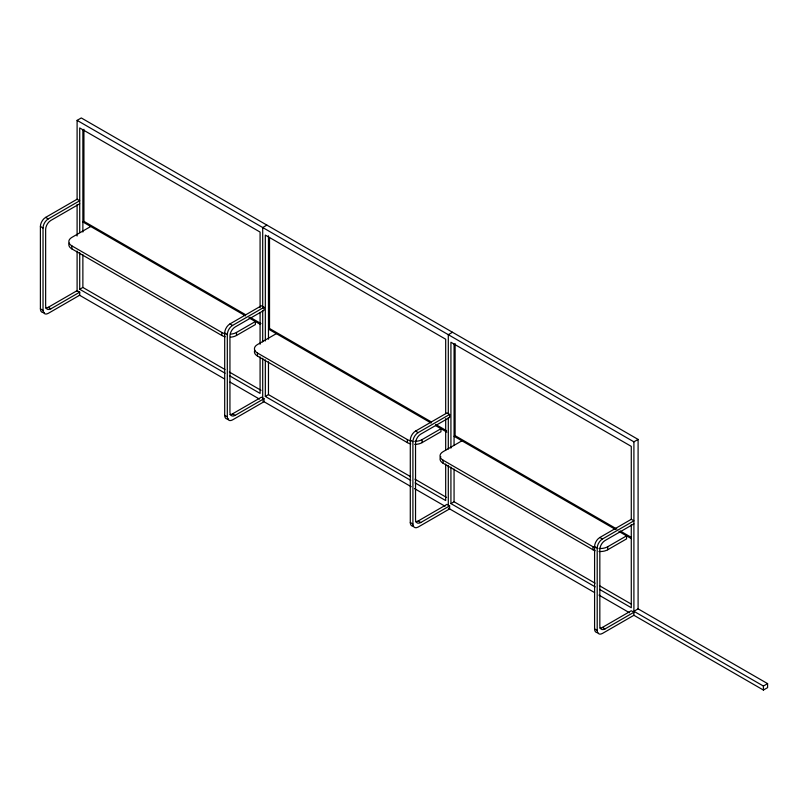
<?xml version="1.0" encoding="UTF-8"?>
<svg xmlns="http://www.w3.org/2000/svg" width="808" height="808" viewBox="0 0 808 808"><rect width="100%" height="100%" fill="white"/><g stroke="black" fill="none" stroke-linecap="round" stroke-linejoin="round"><path stroke-width="1.21" d="M77.103 199.556L77.103 120.372L81.295 117.948L638.098 439.421L638.098 609.091M44.288 312.413A7.413 4.282 -60 0 1 40.4 308.808L40.4 226.472A7.413 4.282 -60 0 1 45.642 217.392L77.103 199.233L79.719 200.748L48.268 218.907A7.413 4.282 -60 0 0 43.026 227.987L43.026 310.322A7.413 4.282 -60 0 0 48.268 313.353L79.719 295.193L79.719 292.163L77.103 290.648L48.238 307.313A7.373 4.262 -60 0 1 45.632 308.01M79.719 203.768L50.854 220.433A7.373 4.262 -60 0 0 45.642 229.472L45.642 305.818A7.373 4.262 -60 0 0 50.854 308.828L79.719 292.163M245.693 314.756L83.921 221.352L82.87 221.958L245.551 315.877M90.728 226.493L71.862 237.39A10.383 5.989 0 0 0 71.862 245.874L71.862 248.894L221.806 335.471A10.383 5.989 0 0 0 225.179 336.764M79.719 252.722L79.719 289.274L82.87 287.456L224.967 369.498M266.892 225.109L262.701 227.523L262.701 307.969M229.937 323.937L261.388 305.767L264.014 307.282L264.014 310.312L235.148 326.977A7.373 4.262 -60 0 0 229.937 336.007L229.937 412.353A7.373 4.262 -60 0 0 235.148 415.363L264.014 398.697L264.014 401.728L232.553 419.887A7.413 4.282 -60 0 1 227.311 416.867L224.695 415.352L224.695 333.017A7.413 4.282 -60 0 1 229.937 323.937L232.553 325.442L264.014 307.282M230.502 334.148A10.383 5.989 0 0 0 236.492 332.441L255.358 321.544L255.358 324.574L236.492 335.471A10.383 5.989 0 0 1 230.502 337.178M431.29 421.907L269.519 328.502L268.468 329.109L431.149 423.038M276.336 333.654L257.459 344.551A10.383 5.989 0 0 0 257.459 353.025L257.459 356.055L407.404 442.622A10.383 5.989 0 0 0 410.777 443.925M229.916 414.555A7.373 4.262 -60 0 0 232.522 413.858L261.388 397.193L264.014 398.697M265.327 359.883L265.327 396.435L268.468 394.617L410.565 476.659M452.5 332.26L448.299 334.684L448.299 413.868M415.534 431.088L446.996 412.928L449.612 414.443L449.612 417.463L420.746 434.128A7.373 4.262 -60 0 0 415.534 443.168L415.534 519.514A7.373 4.262 -60 0 0 420.746 522.524L449.612 505.859L449.612 508.889L418.16 527.048A7.413 4.282 -60 0 1 412.908 524.018L410.292 522.503L410.292 440.168A7.413 4.282 -60 0 1 415.534 431.088L418.16 432.603L449.612 414.443M414.746 441.35A10.383 5.989 0 0 0 422.089 439.603L440.966 428.705L440.966 431.724L422.089 442.622A10.383 5.989 0 0 1 414.746 444.38M616.898 529.068L455.116 435.663L454.066 436.269L615.666 529.563M461.934 440.804L443.057 451.702A10.383 5.989 0 0 0 443.057 460.186L443.057 463.206L593.011 549.783A10.383 5.989 0 0 0 595.163 550.733M415.524 521.705A7.373 4.262 -60 0 0 418.13 521.009L446.996 504.344L449.612 505.859M450.925 467.034L450.925 503.586L454.066 501.768L595.082 583.184M77.103 120.372L633.906 441.835L638.098 439.421M597.819 632.634A7.413 4.282 -60 0 1 594.587 628.907L594.587 546.572A7.413 4.282 -60 0 1 599.829 537.492L631.28 519.322L633.906 520.837L602.445 539.007A7.413 4.282 -60 0 0 597.203 548.087L597.203 630.422A7.413 4.282 -60 0 0 602.445 633.442L633.906 615.282L763.409 690.052L767.6 687.628L767.6 683.629L638.098 608.858L633.906 611.282L763.409 686.053L767.6 683.629M633.906 523.867L605.04 540.532A7.373 4.262 -60 0 0 599.829 549.561L599.829 625.907A7.373 4.262 -60 0 0 605.04 628.917L633.906 612.252L631.28 610.747L602.415 627.412A7.373 4.262 -60 0 1 599.809 628.109M598.991 548.46A10.383 5.989 0 0 0 607.687 546.753L626.564 535.856L626.564 538.885L607.687 549.783A10.383 5.989 0 0 1 598.991 551.48M250.066 317.271L260.994 323.584M435.663 424.432L446.602 430.745M620.17 530.957L631.109 537.27M248.824 317.766L260.277 324.382M435.512 425.553L446.864 432.108M618.928 531.452L631.482 538.694M45.642 217.392L48.268 218.907M599.829 537.492L602.445 539.007M40.4 226.472L43.026 227.987M224.695 333.017L227.311 334.532L227.311 416.867M410.292 440.168L412.908 441.683L412.908 524.018M594.587 546.572L597.203 548.087M71.862 245.874L221.806 332.441A10.383 5.989 0 0 0 225.179 333.744M257.459 353.025L407.404 439.603A10.383 5.989 0 0 0 410.777 440.895M443.057 460.186L593.011 546.753A10.383 5.989 0 0 0 595.163 547.703M229.341 372.023L261.045 390.325M414.938 479.184L446.642 497.486M599.445 585.709L631.149 604.01M79.719 289.274L225.099 373.205M229.472 375.73L260.085 393.405L260.085 356.853M265.327 396.435L410.706 480.366M415.08 482.891L445.683 500.556L445.683 464.004M450.925 503.586L595.213 586.891M599.587 589.416L631.28 607.717L631.28 524.523M79.285 295.082L224.493 378.912M229.947 382.063L259.429 399.081M262.701 400.97L411.181 486.699M414.454 488.587L445.026 506.232M448.299 508.131L594.597 592.587M598.97 595.112L629.533 612.767M48.238 307.313L50.854 308.828M232.522 413.858L235.148 415.363M418.13 521.009L420.746 522.524M602.415 627.412L605.04 628.917M40.4 308.808L43.026 310.322M594.587 628.907L597.203 630.422M763.409 686.053L763.409 690.052M633.906 441.835L633.906 615.282M631.28 519.483L631.28 446.38L450.925 342.249L450.925 448.127M607.687 546.753L607.687 549.783M593.011 546.753L593.011 549.783M455.116 343.612L455.116 435.663M454.066 344.218L454.066 445.087M454.066 469.024L454.066 501.768M448.299 417.635L448.299 449.056M448.299 465.398L448.299 505.616M445.683 413.585L445.683 339.219L265.327 235.098L265.327 340.976M445.683 418.635L445.683 450.147M422.089 439.603L422.089 442.622M407.404 439.603L407.404 442.622M269.519 237.714L269.519 328.502M268.468 235.805L268.468 339.188M268.468 361.863L268.468 394.617M262.701 310.474L262.701 341.895M262.701 358.237L262.701 398.455M260.085 307.696L260.085 232.068L79.719 127.937L79.719 232.553M260.085 312.736L260.085 344.248M236.492 332.441L236.492 335.471M221.806 332.441L221.806 335.471M83.921 129.3L83.921 221.352M82.87 129.906L82.87 232.037M82.87 254.712L82.87 287.456M77.103 204.576L77.103 235.997M77.103 251.086L77.103 291.304M443.057 463.206A10.383 5.989 0 0 1 440.815 456.682M257.459 356.055A10.383 5.989 0 0 1 254.773 350.268M71.862 248.894A10.383 5.989 0 0 1 69.175 243.107M412.908 441.683A7.413 4.282 -60 0 1 418.16 432.603M413.524 526.23A7.413 4.282 -60 0 1 410.292 522.503M227.311 334.532A7.413 4.282 -60 0 1 232.553 325.442M228.573 418.958A7.413 4.282 -60 0 1 224.695 415.352"/></g></svg>
